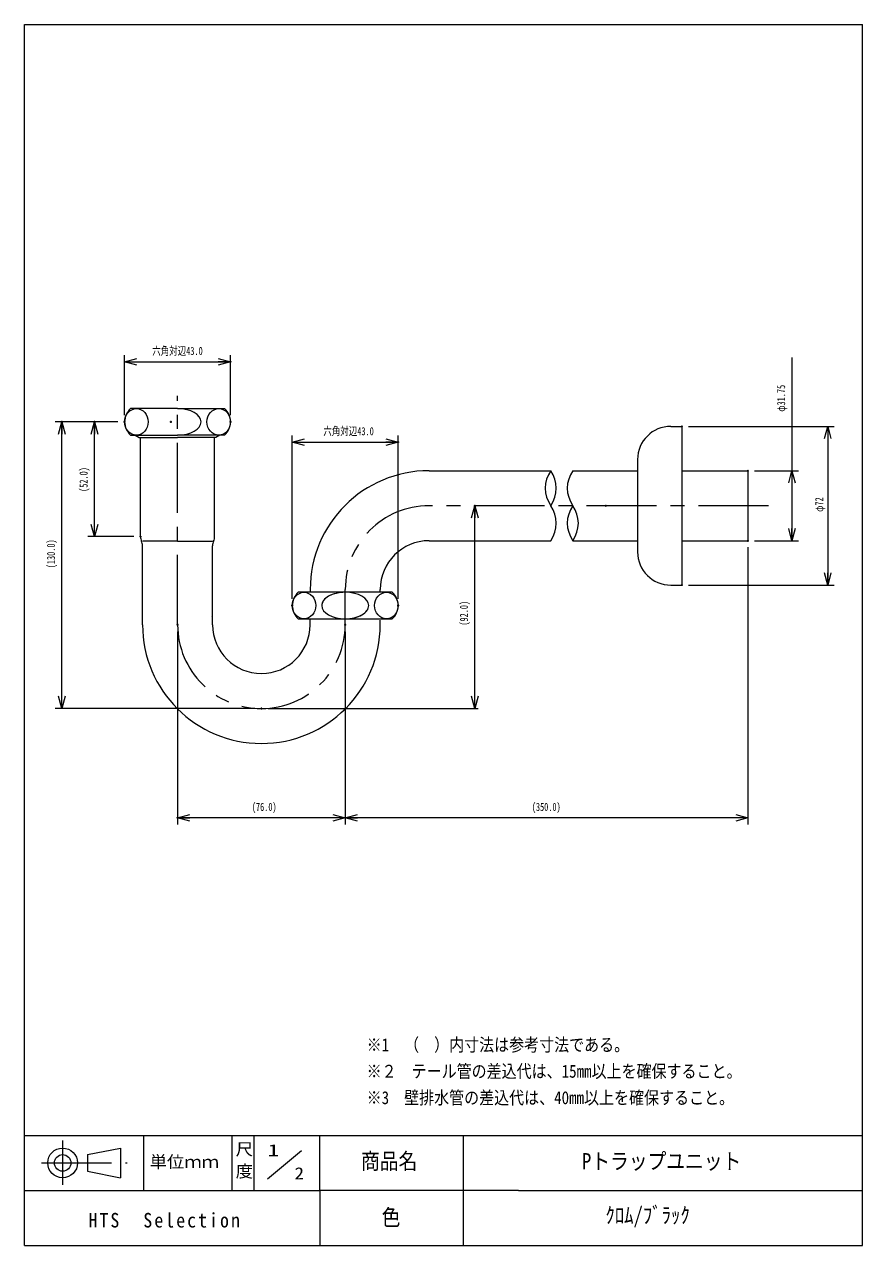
# Model space of a CAD drawing. Units: millimetres, scale not verified. Extents: x -95 to 95, y -138 to 138.
import ezdxf
from ezdxf.enums import TextEntityAlignment as Align

# ---------------------------------------------------------------- set-up
doc = ezdxf.new("R2010")
doc.units = ezdxf.units.MM
doc.header["$LTSCALE"] = 0.5
doc.header["$PDMODE"] = 32
doc.header["$PDSIZE"] = 0.2
doc.linetypes.add('USER2', pattern=[50.8, 31.75, -6.35, 6.35, -6.35])
doc.layers.add('0-0_0', color=7, linetype='Continuous', lineweight=15)
doc.layers.add('0-2_CLASS1', color=7, linetype='Continuous', lineweight=15)
doc.layers.add('0-1_DEFPOINTS', color=7, linetype='Continuous')
doc.styles.add('ＭＳ ゴシック', font='')
doc.styles.get('ＭＳ ゴシック').set_extended_font_data('MS Gothic')

# ---------------------------------------------------------------- blocks, each defined once
blk = doc.blocks.new('_OPEN30')
at = {"layer": '0-0_0'}
blk.add_line((0, 0), (-1, 0), dxfattribs=at)
blk.add_lwpolyline([(-1, 0.2679), (0, 0), (-1, -0.2679)], dxfattribs=at)
blk = doc.blocks.new('D194')
at = {"layer": '0-0_0'}
for p, q in [((-73.3867, 62.544), (-87.6054, 62.544)), ((-86.1054, -2.456), (-86.1054, 62.544)), ((-42.3753, -2.456), (-87.6054, -2.456))]:
    blk.add_line(p, q, dxfattribs=at)
at = {"layer": '0-1_DEFPOINTS'}
for p in [(-86.1054, 62.544), (-71.8867, 62.544), (-40.8753, -2.456)]:
    blk.add_point(p, dxfattribs=at)
at = {"layer": '0-0_0', "xscale": 2.77, "yscale": 2.77}
for p, rotation in [((-86.1054, 62.544), 90), ((-86.1054, -2.456), 270)]:
    blk.add_blockref('_OPEN30', p, dxfattribs=dict(at, rotation=rotation))
at = {"layer": '0-0_0', "style": 'ＭＳ ゴシック', "width": 0.75}
blk.add_text('(130.0)', height=1.833, rotation=90, dxfattribs=at).set_placement((-87.1054, 29.3622), align=Align.BOTTOM_LEFT)
blk = doc.blocks.new('D195')
at = {"layer": '0-0_0'}
for p, q in [((-78.7213, 36.544), (-78.7213, 62.544)), ((-69.7753, 36.544), (-80.2213, 36.544))]:
    blk.add_line(p, q, dxfattribs=at)
at = {"layer": '0-1_DEFPOINTS'}
for p in [(-78.7213, 62.544), (-61.3753, 62.544), (-68.2753, 36.544)]:
    blk.add_point(p, dxfattribs=at)
at = {"layer": '0-0_0', "xscale": 2.77, "yscale": 2.77}
for p, rotation in [((-78.7213, 62.544), 90), ((-78.7213, 36.544), 270)]:
    blk.add_blockref('_OPEN30', p, dxfattribs=dict(at, rotation=rotation))
at = {"layer": '0-0_0', "style": 'ＭＳ ゴシック', "width": 0.75}
blk.add_text('(52.0)', height=1.833, rotation=90, dxfattribs=at).set_placement((-79.7213, 46.6741), align=Align.BOTTOM_LEFT)
blk = doc.blocks.new('D196')
at = {"layer": '0-0_0'}
for p, q in [((-33.8753, 22.394), (-33.8753, 59.4762)), ((-9.8753, 22.394), (-9.8753, 59.4762)), ((-33.8753, 57.9762), (-9.8753, 57.9762))]:
    blk.add_line(p, q, dxfattribs=at)
at = {"layer": '0-1_DEFPOINTS'}
for p in [(-9.8753, 57.9762), (-33.8753, 20.894), (-9.8753, 20.894)]:
    blk.add_point(p, dxfattribs=at)
at = {"layer": '0-0_0', "xscale": 2.77, "yscale": 2.77, "rotation": 180}
blk.add_blockref('_OPEN30', (-33.8753, 57.9762), dxfattribs=at)
at = {"layer": '0-0_0', "xscale": 2.77, "yscale": 2.77}
blk.add_blockref('_OPEN30', (-9.8753, 57.9762), dxfattribs=at)
at = {"layer": '0-0_0', "style": 'ＭＳ ゴシック', "width": 0.75}
blk.add_text('六角対辺43.0', height=1.833, dxfattribs=at).set_placement((-26.8348, 58.9762), align=Align.BOTTOM_LEFT)
blk = doc.blocks.new('D197')
at = {"layer": '0-0_0'}
for p, q in [((-71.8753, 64.0627), (-71.8753, 77.6882)), ((-47.8753, 64.0627), (-47.8753, 77.6882)), ((-71.8753, 76.1882), (-47.8753, 76.1882))]:
    blk.add_line(p, q, dxfattribs=at)
at = {"layer": '0-1_DEFPOINTS'}
for p in [(-47.8753, 76.1882), (-71.8753, 62.5627), (-47.8753, 62.5627)]:
    blk.add_point(p, dxfattribs=at)
at = {"layer": '0-0_0', "xscale": 2.77, "yscale": 2.77, "rotation": 180}
blk.add_blockref('_OPEN30', (-71.8753, 76.1882), dxfattribs=at)
at = {"layer": '0-0_0', "xscale": 2.77, "yscale": 2.77}
blk.add_blockref('_OPEN30', (-47.8753, 76.1882), dxfattribs=at)
at = {"layer": '0-0_0', "style": 'ＭＳ ゴシック', "width": 0.75}
blk.add_text('六角対辺43.0', height=1.833, dxfattribs=at).set_placement((-65.6151, 77.1882), align=Align.BOTTOM_LEFT)
blk = doc.blocks.new('D198')
at = {"layer": '0-0_0'}
for p, q in [((7.5124, -2.456), (7.5124, 43.544)), ((-39.3696, -2.456), (8.2624, -2.456))]:
    blk.add_line(p, q, dxfattribs=at)
at = {"layer": '0-1_DEFPOINTS'}
for p in [(7.5124, 43.544), (37.2098, 43.544), (-40.8696, -2.456)]:
    blk.add_point(p, dxfattribs=at)
at = {"layer": '0-0_0', "xscale": 2.77, "yscale": 2.77}
for p, rotation in [((7.5124, 43.544), 90), ((7.5124, -2.456), 270)]:
    blk.add_blockref('_OPEN30', p, dxfattribs=dict(at, rotation=rotation))
at = {"layer": '0-0_0', "style": 'ＭＳ ゴシック', "width": 0.75}
blk.add_text('(92.0)', height=1.833, rotation=90, dxfattribs=at).set_placement((6.5124, 16.3357), align=Align.BOTTOM_LEFT)
blk = doc.blocks.new('D199')
at = {"layer": '0-0_0'}
for p, q in [((-59.8753, 15.044), (-59.8753, -28.7381)), ((-21.8753, 15.044), (-21.8753, -28.7381)), ((-21.8753, -27.2381), (-59.8753, -27.2381))]:
    blk.add_line(p, q, dxfattribs=at)
at = {"layer": '0-1_DEFPOINTS'}
for p in [(-59.8753, 16.544), (-21.8753, 16.544), (-59.8753, -27.2381)]:
    blk.add_point(p, dxfattribs=at)
at = {"layer": '0-0_0', "xscale": 2.77, "yscale": 2.77, "rotation": 180}
blk.add_blockref('_OPEN30', (-59.8753, -27.2381), dxfattribs=at)
at = {"layer": '0-0_0', "xscale": 2.77, "yscale": 2.77}
blk.add_blockref('_OPEN30', (-21.8753, -27.2381), dxfattribs=at)
at = {"layer": '0-0_0', "style": 'ＭＳ ゴシック', "width": 0.75}
blk.add_text('(76.0)', height=1.833, dxfattribs=at).set_placement((-43.0434, -26.2381), align=Align.BOTTOM_LEFT)
blk = doc.blocks.new('D200')
at = {"layer": '0-0_0'}
for p, q in [((69.4246, 34.1065), (69.4246, -28.7381)), ((-21.8696, 15.044), (-21.8696, -28.7381)), ((69.4246, -27.2381), (-21.8696, -27.2381))]:
    blk.add_line(p, q, dxfattribs=at)
at = {"layer": '0-1_DEFPOINTS'}
for p in [(69.4246, 35.6065), (-21.8696, 16.544), (-21.8696, -27.2381)]:
    blk.add_point(p, dxfattribs=at)
at = {"layer": '0-0_0', "xscale": 2.77, "yscale": 2.77, "rotation": 180}
blk.add_blockref('_OPEN30', (-21.8696, -27.2381), dxfattribs=at)
at = {"layer": '0-0_0', "xscale": 2.77, "yscale": 2.77}
blk.add_blockref('_OPEN30', (69.4246, -27.2381), dxfattribs=at)
at = {"layer": '0-0_0', "style": 'ＭＳ ゴシック', "width": 0.75}
blk.add_text('(350.0)', height=1.833, dxfattribs=at).set_placement((20.4293, -26.2381), align=Align.BOTTOM_LEFT)

msp = doc.modelspace()

# ---------------------------------------------------------------- linework, layer by layer
at = {"layer": '0-0_0'}
for p, q in [((78.9984, 62.9301), (78.9984, 37.2665)), ((-60.2843, 51.3478), (-70.93, 51.3478)), ((-60.2843, 51.3478), (-49.6385, 51.3478)), ((51.5156, 47.329), (54.0156, 47.329)), ((54.0156, 47.329), (54.0156, 11.329)), ((55.5156, 47.329), (88.5894, 47.329)), ((87.0894, 47.329), (87.0894, 11.329)), ((-70.93, 45.3478), (-60.2843, 45.3478)), ((-68.6843, 22.329), (-68.6843, 44.829)), ((-49.6385, 45.3478), (-60.2843, 45.3478)), ((-51.5833, 44.829), (-60.2843, 44.829)), ((-51.8843, 22.329), (-51.8843, 44.829)), ((-50.6848, 45.3478), (-51.5833, 44.829)), ((44.0156, 39.829), (44.0156, 18.829)), ((-3.2729, 37.2665), (24.3172, 37.2665)), ((29.3172, 37.2665), (44.0156, 37.2665)), ((54.0156, 37.2665), (69.0156, 37.2665)), ((69.0156, 37.2665), (69.0156, 21.3915)), ((70.5156, 37.2665), (80.4984, 37.2665)), ((78.9984, 37.2665), (78.9984, 21.3915)), ((-68.2218, 2.329), (-68.2218, 20.2288)), ((-60.2843, 21.2789), (-68.1924, 21.2789)), ((-60.2843, 21.2789), (-52.3762, 21.2789)), ((-52.3468, 2.329), (-52.3468, 20.2288)), ((-3.2729, 21.3915), (24.3172, 21.3915)), ((29.3172, 21.3915), (44.0156, 21.3915)), ((54.0156, 21.3915), (69.0156, 21.3915)), ((70.5156, 21.3915), (80.4984, 21.3915)), ((51.5156, 11.329), (54.0156, 11.329)), ((55.5156, 11.329), (88.5894, 11.329)), ((-11.6385, 9.679), (-32.9186, 9.679)), ((-30.2104, 10.329), (-30.2104, 9.679)), ((-14.3354, 9.679), (-14.3354, 10.329)), ((-52.6968, 4.2288), (-52.6968, 4.1844)), ((-32.9186, 3.679), (-11.6385, 3.679)), ((-30.2218, 2.329), (-30.2218, 3.679)), ((-14.3468, 2.329), (-14.3468, 3.329)), ((-95, -113.5), (95, -113.5)), ((-68, -113.5), (-68, -126)), ((-48, -113.5), (-48, -126)), ((-43, -113.5), (-43, -126)), ((-28, -126), (-28, -113.5)), ((4.455, -113.5), (4.455, -138.5)), ((-80.7155, -117.875), (-73.2155, -116.375)), ((-80.7155, -117.875), (-80.7155, -121.625)), ((-73.2155, -116.375), (-73.2155, -123.125)), ((-32.2176, -117.0147), (-39.921, -123.4341)), ((-80.7155, -121.625), (-73.2155, -123.125)), ((-95, -126), (-28, -126)), ((-28, -126), (-28, -138.5)), ((17, -126), (-28, -126)), ((17, -126), (95, -126)), ((-95, -138.5), (95, -138.5))]:
    msp.add_line(p, q, dxfattribs=at)
at = {"layer": '0-0_0', "linetype": 'USER2'}
for p, q in [((-60.2843, 2.329), (-60.2843, 54.28)), ((73.6959, 29.329), (-3.2729, 29.329)), ((-22.2786, 2.329), (-22.2786, 10.329)), ((-86.3405, -114.6766), (-86.3405, -124.7533)), ((-91.109, -119.75), (-71.6753, -119.75))]:
    msp.add_line(p, q, dxfattribs=at)
at = {"layer": '0-0_0'}
msp.add_lwpolyline([(-69.8837, 45.3478), (-68.9852, 44.829), (-60.2843, 44.829)], dxfattribs=at)
for radius in [3.375, 1.875]:
    msp.add_circle((-86.3405, -119.75), radius, dxfattribs=at)
for centre, radius, start, end in [((-68.2843, 48.3478), 4, 131.40962, 228.59038), ((-52.2843, 48.3478), 4, 311.40962, 48.59038), ((51.5156, 39.829), 7.5, 90, 180), ((-3.2729, 10.329), 26.9375, 90, 180), ((29.9926, 33.2978), 6.9254, 145.03525, 214.96475), ((18.6419, 33.2978), 6.9254, 325.03525, 34.96475), ((34.9926, 33.2978), 6.9254, 145.03525, 214.96475), ((18.6419, 25.3603), 6.9254, 325.03525, 34.96475), ((34.9926, 25.3603), 6.9254, 145.03525, 214.96475), ((23.6419, 25.3603), 6.9254, 325.03525, 34.96475), ((-66.1843, 22.329), 2.5, 180, 204.83788), ((-54.3843, 22.329), 2.5, 335.16212, 0), ((-70.7218, 20.2288), 2.5, 0, 24.83788), ((-49.8468, 20.2288), 2.5, 155.16212, 180), ((-3.2729, 10.329), 11.0625, 90, 180), ((51.5156, 18.829), 7.5, 180, 270), ((-30.2729, 6.679), 4, 131.40962, 228.59038), ((-14.2843, 6.679), 4, 311.40962, 48.59038), ((-41.2843, 2.329), 26.9375, 180, 0), ((-41.2843, 2.329), 11.0625, 180, 0)]:
    msp.add_arc(centre, radius, start, end, dxfattribs=at)
at = {"layer": '0-0_0', "linetype": 'USER2'}
for centre, start, end in [((-3.2729, 10.329), 90, 180), ((-41.2843, 2.329), 180, 0)]:
    msp.add_arc(centre, 19, start, end, dxfattribs=at)
at = {"layer": '0-0_0'}
for centre in [(-69.6174, 48.3478), (-50.9511, 48.3478), (-31.6174, 6.679), (-12.9397, 6.679)]:
    msp.add_ellipse(centre, major_axis=(0, -3), ratio=0.892761, dxfattribs=at)
for centre, major_axis, start_param, end_param in [((-60.2843, 48.3478), (5.3327, 0), 4.71238898, 7.85398163), ((-60.2843, 48.3478), (-5.3327, 0), 1.57079633, 4.71238898), ((-22.2843, 6.679), (5.3327, 0), 1.57079633, 6.28318531), ((-22.2729, 6.679), (-5.3327, 0), 1.57079633, 6.28318531), ((-22.2729, 6.679), (-5.3327, 0), 4.71238898, 6.28318531), ((-22.2843, 6.679), (5.3327, 0), 4.71238898, 6.28318531)]:
    msp.add_ellipse(centre, major_axis=major_axis, ratio=0.562569, start_param=start_param, end_param=end_param, dxfattribs=at)
for p in [(54.0156, 47.329), (69.0156, 37.2665), (69.0156, 21.3915), (78.9984, 21.3915), (54.0156, 11.329), (87.0894, 11.329)]:
    msp.add_point(p, dxfattribs=at)
at = {"layer": '0-2_CLASS1'}
msp.add_line((95, -138.5), (95, 138.5), dxfattribs=at)
msp.add_lwpolyline([(-95, -138.5), (-95, 138.5), (95, 138.5)], dxfattribs=at)

# ---------------------------------------------------------------- block references
at = {"layer": '0-0_0'}
for name in ['D197', 'D194', 'D195', 'D196', 'D198', 'D200', 'D199']:
    msp.add_blockref(name, (-0.409, -14.2149), dxfattribs=at)
at = {"layer": '0-0_0', "xscale": 2.77, "yscale": 2.77}
for p, rotation in [((87.0894, 47.329), 90), ((78.9984, 37.2665), 90), ((78.9984, 21.3915), 270), ((87.0894, 11.329), 270)]:
    msp.add_blockref('_OPEN30', p, dxfattribs=dict(at, rotation=rotation))

# ---------------------------------------------------------------- texts
at = {"layer": '0-0_0', "style": 'ＭＳ ゴシック', "width": 0.75}
for s, p in [('φ31.75', (77.9984, 50.6469)), ('φ72', (86.6382, 27.9412))]:
    msp.add_text(s, height=1.833, rotation=90, dxfattribs=at).set_placement(p, align=Align.BOTTOM_LEFT)
at = {"layer": '0-0_0', "style": 'ＭＳ ゴシック'}
for s, height, width, p in [('尺', 2.749, 1.05, (-47.1105, -118.8446)), ('1', 2.749, 1.4, (-39.8627, -119.0827)), ('単位ｍｍ', 2.749, 1.05, (-66.6261, -121.7012)), ('商品名', 3.666, 0.85, (-18.6944, -122.2818)), ('Pトラップユニット', 3.666, 0.85, (31.3898, -122.2818)), ('度', 2.749, 1.05, (-47.1105, -123.8446)), ('2', 2.749, 1.15, (-33.7633, -124.3197)), ('色', 3.666, 0.85, (-14.0297, -135.0484)), ('ｸﾛﾑ/ﾌﾞﾗｯｸ', 3.666, 0.85, (36.7052, -134.5438))]:
    msp.add_text(s, height=height, dxfattribs=dict(at, width=width)).set_placement(p, align=Align.BOTTOM_LEFT)
at = {"layer": '0-0_0', "color": 6, "insert": (-80.483, -134.4551), "char_height": 3.299, "attachment_point": 7, "style": 'ＭＳ ゴシック'}
msp.add_mtext('\\T1.23;\\W0.9;HTS\u3000Selection', dxfattribs=at)
at = {"layer": '0-2_CLASS1', "style": 'ＭＳ ゴシック', "width": 0.85}
for s, p in [('※1\u3000（\u3000）内寸法は参考寸法である。', (-17.4243, -95.3)), ('※２\u3000テール管の差込代は、15mm以上を確保すること。', (-17.4243, -101.3)), ('※3\u3000壁排水管の差込代は、40mm以上を確保すること。', (-17.4243, -107.3))]:
    msp.add_text(s, height=2.933, dxfattribs=at).set_placement(p, align=Align.BOTTOM_LEFT)

doc.saveas('drawing.dxf')
